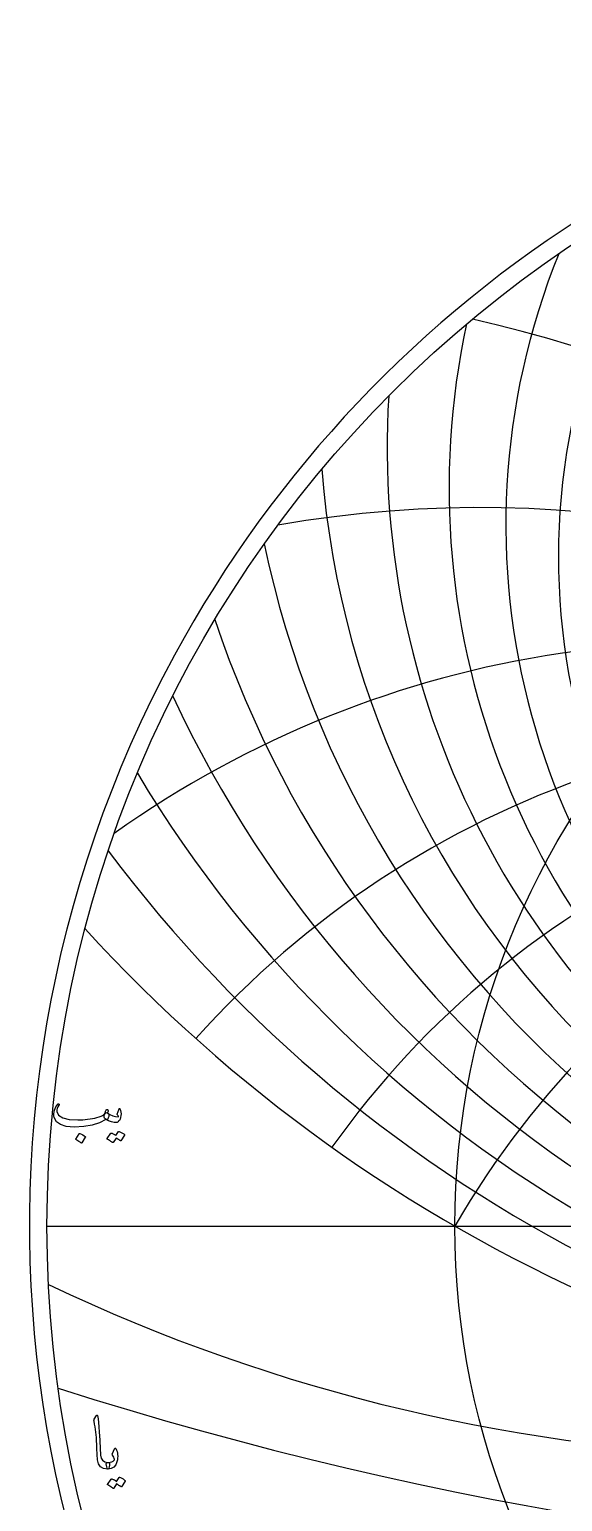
# Model space of a CAD drawing. Header units: millimetres. Extents: x -84 to 84, y -84 to 86.
# Drawn here: x -83.6 to -46.4, y -19.2 to 83.5 of the extents above; entities that cross this region are included whole.
import ezdxf

# ---------------------------------------------------------------- set-up
doc = ezdxf.new("R2010")
doc.units = ezdxf.units.MM
for name, color, linetype in [('CUT_OUTER', 1, 'Continuous'), ('ENGRAVE', 7, 'Continuous'), ('ENGRAVE_FINE', 8, 'Continuous'), ('TEXT', 5, 'Continuous')]:
    doc.layers.add(name, color=color, linetype=linetype)

msp = doc.modelspace()

# ---------------------------------------------------------------- linework, layer by layer
at = {"layer": 'CUT_OUTER'}
for centre, radius, start, end in [((-0.0002, -0.0002), 83.5724, 151.523247, 87.803747), ((-0.0008, 0.0008), 83.5714, 92.195568, 151.523638)]:
    msp.add_arc(centre, radius, start, end, dxfattribs=at)
at = {"layer": 'ENGRAVE'}
msp.add_lwpolyline([(-82.35, 0), (82.35, 0)], dxfattribs=at)
for radius in [82.35, 53.9054]:
    msp.add_circle((0, 0), radius, dxfattribs=at)
for centre, radius, start, end in [((0, 46.6835), 46.6835, 146.229962, 33.770038), ((0, 61.5212), 68.618, 191.697587, 348.302413), ((0, -31.1223), 62.2446, 30, 150), ((0, -31.1223), 62.2446, 30, 150), ((0, 93.367), 107.8109, 222.338487, 317.661513), ((-28.9021, 107.8642), 123.9992, 244.518396, 268.848651)]:
    msp.add_arc(centre, radius, start, end, dxfattribs=at)
at = {"layer": 'ENGRAVE_FINE'}
for centre, radius, start, end in [((0, 48.935), 50.3465, 157.921197, 22.078803), ((0, 51.4852), 54.3102, 167.806282, 12.193718), ((-74.1803, -31.1223), 96.8355, 11.140372, 77.171494), ((-74.1803, -31.1223), 96.8355, 11.140372, 77.171494), ((0, 54.3863), 58.6288, 176.527025, 3.472975), ((0, 57.704), 63.3696, 184.422486, 355.577514), ((-52.2295, -31.1223), 81.2546, 14.244026, 99.935714), ((-52.2295, -31.1223), 81.2546, 14.244026, 99.935714), ((0, 65.9453), 74.4831, 198.487195, 341.512805), ((-35.937, -31.1223), 71.8739, 17.587954, 125.482575), ((-35.937, -31.1223), 71.8739, 17.587954, 125.482575), ((0, 71.1167), 81.1075, 204.885451, 335.114549), ((-22.6552, -31.1223), 66.2394, 21.252599, 138.119191), ((-22.6552, -31.1223), 66.2394, 21.252599, 138.119191), ((-10.9754, -31.1223), 63.2049, 25.342886, 144.580376), ((-10.9754, -31.1223), 63.2049, 25.342886, 144.580376), ((0, 77.223), 88.6809, 210.960954, 329.039046), ((0, 84.5201), 97.4616, 216.765345, 323.234655), ((0, 244.4379), 268.4381, 252.309853, 287.690147)]:
    msp.add_arc(centre, radius, start, end, dxfattribs=at)
at = {"layer": 'TEXT'}
for points in [[(-78.1263, 7.8986), (-78.1213, 7.896), (-78.1166, 7.8934), (-78.1122, 7.8908), (-78.1081, 7.8882), (-78.1041, 7.8853), (-78.0997, 7.8817), (-78.095, 7.8775), (-78.09, 7.8726), (-78.0481, 7.8233), (-78.0315, 7.7531), (-78.0403, 7.6622), (-78.0744, 7.5505), (-78.1059, 7.4827), (-78.138, 7.4401), (-78.1708, 7.4229), (-78.2042, 7.4311), (-78.2211, 7.4392), (-78.2354, 7.4427), (-78.2471, 7.4418), (-78.2562, 7.4363), (-78.6822, 7.2031), (-79.1913, 7.0388), (-79.7835, 6.9434), (-80.4588, 6.9168), (-81.0049, 6.9635), (-81.4173, 7.0882), (-81.6958, 7.2908), (-81.8406, 7.5713), (-81.863, 7.7038), (-81.8679, 7.8363), (-81.8552, 7.9687), (-81.8251, 8.1012), (-81.7838, 8.2184), (-81.7328, 8.3259), (-81.6721, 8.4236), (-81.6017, 8.5116), (-81.5884, 8.5226), (-81.5744, 8.5298), (-81.5598, 8.533), (-81.5445, 8.5324), (-81.5302, 8.5262), (-81.5186, 8.5181), (-81.5095, 8.508), (-81.503, 8.496), (-81.5, 8.4843), (-81.5017, 8.47), (-81.5078, 8.4531), (-81.5186, 8.4337), (-81.5939, 8.3233), (-81.6432, 8.2155), (-81.6666, 8.1103), (-81.664, 8.0077), (-81.5406, 7.7505), (-81.2536, 7.5661), (-80.803, 7.4544), (-80.1887, 7.4155), (-80.02, 7.4181), (-79.8517, 7.4259), (-79.6836, 7.4388), (-79.5159, 7.457), (-79.3495, 7.4804), (-79.1854, 7.509), (-79.0236, 7.5427), (-78.864, 7.5817), (-78.7091, 7.6259), (-78.5822, 7.67), (-78.4831, 7.7142), (-78.412, 7.7583), (-78.3846, 7.7817), (-78.3594, 7.8103), (-78.3366, 7.844), (-78.3159, 7.883), (-78.2966, 7.9265), (-78.2776, 7.9739), (-78.259, 8.0252), (-78.2406, 8.0804), (-78.2335, 8.0973), (-78.2224, 8.1116), (-78.2075, 8.1233), (-78.1887, 8.1324), (-78.1685, 8.1372), (-78.1497, 8.1363), (-78.1322, 8.1294), (-78.1159, 8.1168), (-78.1029, 8.0992), (-78.0952, 8.0778), (-78.0926, 8.0525), (-78.0952, 8.0233)], [(-78.2822, 7.483), (-78.3387, 7.5366), (-78.3679, 7.6038), (-78.3698, 7.6846), (-78.3445, 7.7791), (-78.2896, 7.8639), (-78.2393, 7.9155), (-78.1935, 7.934), (-78.1523, 7.9194), (-77.9575, 7.7905), (-77.7627, 7.6999), (-77.5679, 7.6476), (-77.3731, 7.6337), (-77.3663, 7.635), (-77.3614, 7.6389), (-77.3585, 7.6453), (-77.3575, 7.6544), (-77.3624, 7.6716), (-77.377, 7.6973), (-77.4013, 7.7314), (-77.4354, 7.7739), (-77.4419, 7.7869), (-77.4458, 7.7999), (-77.4471, 7.8129), (-77.4458, 7.8259), (-77.3211, 8.1843), (-77.3153, 8.1979), (-77.3081, 8.2077), (-77.2997, 8.2135), (-77.29, 8.2155), (-77.2802, 8.2139), (-77.2718, 8.209), (-77.2646, 8.2009), (-77.2588, 8.1895), (-77.2198, 8.0729), (-77.1964, 7.957), (-77.1887, 7.8418), (-77.1964, 7.7272), (-77.2218, 7.5846), (-77.2562, 7.4687), (-77.2997, 7.3794), (-77.3523, 7.3168), (-77.3922, 7.2824), (-77.4289, 7.257), (-77.4624, 7.2408), (-77.4926, 7.2337), (-77.6666, 7.2298), (-77.8562, 7.27), (-78.0614, 7.3544), (-78.2822, 7.483)], [(-80.0952, 6.4544), (-80.0887, 6.4609), (-80.0796, 6.4648), (-80.0679, 6.4661), (-80.0536, 6.4648), (-79.9526, 6.4239), (-79.8575, 6.3739), (-79.7682, 6.3148), (-79.6848, 6.2466), (-79.6767, 6.2362), (-79.6731, 6.2259), (-79.6741, 6.2155), (-79.6796, 6.2051), (-79.9237, 5.8103), (-79.9328, 5.8009), (-79.9445, 5.7986), (-79.9588, 5.8034), (-79.9757, 5.8155), (-79.9903, 5.8259), (-80.0134, 5.8414), (-80.0448, 5.8622), (-80.0848, 5.8882), (-80.1338, 5.9194), (-80.1926, 5.9557), (-80.2611, 5.9973), (-80.3393, 6.044), (-80.3497, 6.0518), (-80.3549, 6.0596), (-80.3549, 6.0674), (-80.3497, 6.0752)], [(-77.3575, 6.5999), (-77.351, 6.6064), (-77.3419, 6.6103), (-77.3302, 6.6116), (-77.3159, 6.6103), (-77.2648, 6.5911), (-77.2153, 6.57), (-77.1674, 6.547), (-77.1211, 6.522), (-77.0762, 6.4947), (-77.0322, 6.4648), (-76.9891, 6.4323), (-76.9471, 6.3973), (-76.939, 6.3866), (-76.9354, 6.3752), (-76.9364, 6.3632), (-76.9419, 6.3505), (-77.1913, 5.9557), (-77.1981, 5.9505), (-77.2081, 5.9505), (-77.2214, 5.9557), (-77.238, 5.9661), (-77.2494, 5.9757), (-77.2679, 5.9888), (-77.2935, 6.0056), (-77.3263, 6.0259), (-77.3666, 6.05), (-77.4146, 6.0785), (-77.4705, 6.1111), (-77.5341, 6.1479), (-77.7315, 5.8414), (-77.7406, 5.832), (-77.7523, 5.8297), (-77.7666, 5.8346), (-77.7835, 5.8466), (-77.7981, 5.857), (-77.8211, 5.8726), (-77.8526, 5.8934), (-77.8926, 5.9194), (-77.9416, 5.9505), (-78.0004, 5.9869), (-78.0689, 6.0285), (-78.1471, 6.0752), (-78.1552, 6.083), (-78.1588, 6.0908), (-78.1578, 6.0986), (-78.1523, 6.1064), (-77.8978, 6.4856), (-77.8913, 6.4921), (-77.8822, 6.496), (-77.8705, 6.4973), (-77.8562, 6.496), (-77.8127, 6.4819), (-77.7705, 6.4655), (-77.7296, 6.4468), (-77.69, 6.4259), (-77.6516, 6.403), (-77.6146, 6.3785), (-77.5789, 6.3523), (-77.5445, 6.3246)], [(-78.8883, -13.209), (-78.8782, -13.1934), (-78.8688, -13.183), (-78.8601, -13.1778), (-78.8519, -13.1778), (-78.8396, -13.1846), (-78.8286, -13.2051), (-78.8188, -13.2392), (-78.8104, -13.2869), (-78.7675, -13.6749), (-78.7325, -14.0337), (-78.7052, -14.3632), (-78.6857, -14.6635), (-78.6732, -14.9203), (-78.6617, -15.1505), (-78.6511, -15.3541), (-78.6416, -15.5311), (-78.6333, -15.6814), (-78.6266, -15.8051), (-78.6216, -15.9022), (-78.6182, -15.9726), (-78.5721, -16.1837), (-78.4701, -16.3389), (-78.3123, -16.4382), (-78.0987, -16.4817), (-78.0393, -16.4973), (-78.0013, -16.5337), (-77.9847, -16.5908), (-77.9896, -16.6687), (-78.014, -16.7915), (-78.0403, -16.8791), (-78.0685, -16.9317), (-78.0987, -16.9493), (-78.3993, -16.9096), (-78.6208, -16.7908), (-78.763, -16.5928), (-78.826, -16.3155), (-78.8359, -16.1829), (-78.8448, -16.0499), (-78.8528, -15.9166), (-78.8597, -15.783), (-78.8661, -15.6491), (-78.8721, -15.5148), (-78.8778, -15.3803), (-78.8831, -15.2454), (-78.8929, -14.988), (-78.9065, -14.7564), (-78.924, -14.5504), (-78.9455, -14.37), (-78.9708, -14.1968), (-79, -14.0122), (-79.0331, -13.8163), (-79.0701, -13.609), (-79.075, -13.5716), (-79.074, -13.5375), (-79.0672, -13.5067), (-79.0545, -13.4791)], [(-77.787, -15.8531), (-77.6416, -15.5311), (-77.6201, -15.4957), (-77.5974, -15.483), (-77.5734, -15.4931), (-77.548, -15.5259), (-77.5013, -15.6241), (-77.4649, -15.7265), (-77.439, -15.8332), (-77.4234, -15.9441), (-77.4185, -16.0598), (-77.4247, -16.1811), (-77.4419, -16.3079), (-77.4701, -16.4402), (-77.5562, -16.6629), (-77.6896, -16.822), (-77.8704, -16.9174), (-78.0987, -16.9493), (-78.125, -16.9327), (-78.1519, -16.883), (-78.1795, -16.8002), (-78.2078, -16.6843), (-78.2159, -16.6223), (-78.2143, -16.5713), (-78.2029, -16.5314), (-78.1818, -16.5025), (-78.1649, -16.4915), (-78.1454, -16.4843), (-78.1234, -16.4811), (-78.0987, -16.4817), (-77.9549, -16.4772), (-77.8299, -16.448), (-77.7237, -16.3941), (-77.6364, -16.3155), (-77.6325, -16.3093), (-77.6312, -16.3012), (-77.6325, -16.2911), (-77.6364, -16.2791), (-77.6568, -16.2057), (-77.687, -16.1311), (-77.7269, -16.0551), (-77.7766, -15.9778), (-77.7929, -15.9486), (-77.8, -15.9181), (-77.798, -15.8863), (-77.787, -15.8531)], [(-77.3247, -17.5363), (-77.3182, -17.5298), (-77.3091, -17.5259), (-77.2974, -17.5246), (-77.2831, -17.5259), (-77.232, -17.545), (-77.1825, -17.5661), (-77.1346, -17.5892), (-77.0883, -17.6142), (-77.0433, -17.6415), (-76.9993, -17.6713), (-76.9563, -17.7038), (-76.9143, -17.7389), (-76.9062, -17.7496), (-76.9026, -17.761), (-76.9036, -17.773), (-76.9091, -17.7856), (-77.1584, -18.1804), (-77.1652, -18.1856), (-77.1753, -18.1856), (-77.1886, -18.1804), (-77.2052, -18.17), (-77.2165, -18.1605), (-77.2351, -18.1473), (-77.2607, -18.1306), (-77.2935, -18.1103), (-77.3338, -18.0861), (-77.3818, -18.0577), (-77.4377, -18.0251), (-77.5013, -17.9882), (-77.6987, -18.2947), (-77.7078, -18.3041), (-77.7195, -18.3064), (-77.7338, -18.3015), (-77.7506, -18.2895), (-77.7653, -18.2791), (-77.7883, -18.2636), (-77.8198, -18.2428), (-77.8597, -18.2168), (-77.9088, -18.1856), (-77.9675, -18.1493), (-78.036, -18.1077), (-78.1143, -18.061), (-78.1224, -18.0532), (-78.126, -18.0454), (-78.125, -18.0376), (-78.1195, -18.0298), (-77.8649, -17.6506), (-77.8584, -17.6441), (-77.8493, -17.6402), (-77.8377, -17.6389), (-77.8234, -17.6402), (-77.7799, -17.6543), (-77.7377, -17.6707), (-77.6967, -17.6894), (-77.6571, -17.7103), (-77.6188, -17.7332), (-77.5818, -17.7577), (-77.5461, -17.7838), (-77.5117, -17.8116)]]:
    msp.add_lwpolyline(points, close=True, dxfattribs=at)

doc.saveas('drawing.dxf')
